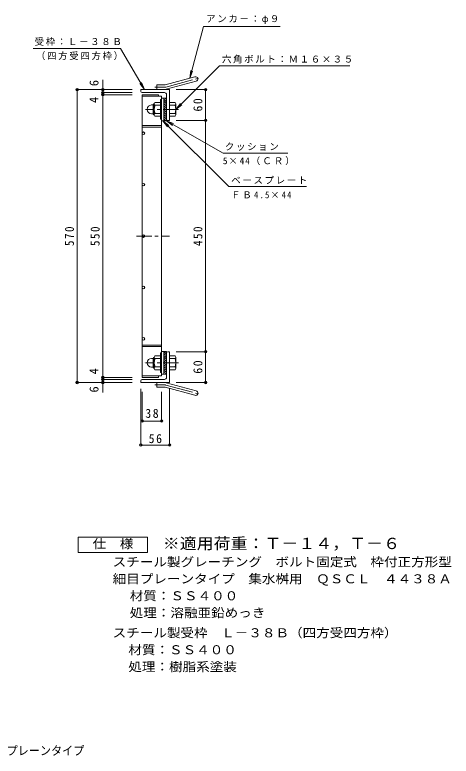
# Model space of a CAD drawing. Units: millimetres at full size, sheet at 1:6. Extents: x -949 to 958, y -826 to 748.
# Drawn here: x 109 to 958, y -797 to 646 of the extents above; entities that cross this region are included whole.
import ezdxf
from ezdxf.enums import TextEntityAlignment as Align

# ---------------------------------------------------------------- set-up
doc = ezdxf.new("R2010")
doc.units = ezdxf.units.MM
doc.header["$LTSCALE"] = 6
doc.header["$PDMODE"] = 32
doc.header["$PDSIZE"] = 4.8
doc.linetypes.add('CHAIN1', pattern=[8, 5, -1, 1, -1])
doc.linetypes.add('CHAIN2', pattern=[12, 9, -1, 1, -1])
for name, color, linetype, lineweight in [('E-1', 2, 'Continuous', 9), ('E-2', 3, 'Continuous', 9), ('E-4', 7, 'Continuous', 9), ('E-5', 7, 'Continuous', 9), ('F-5_F-5ﾚｲﾔ', 2, 'Continuous', 9)]:
    doc.layers.add(name, color=color, linetype=linetype, lineweight=lineweight)
doc.styles.add('ＭＳ ゴシック', font='')
doc.styles.get('ＭＳ ゴシック').set_extended_font_data('MS Gothic')

msp = doc.modelspace()

# ---------------------------------------------------------------- linework, layer by layer
at = {"layer": 'E-1'}
for p, q in [((400.999, 509.695), (459.19, 525.287)), ((384.855, 500.388), (384.855, 509.388)), ((398.67, 509.388), (384.855, 509.388)), ((403.329, 501.001), (461.519, 516.594)), ((353.855, 496.888), (353.855, 500.388)), ((409.855, 500.388), (353.855, 500.388)), ((399.855, 494.388), (356.355, 494.388)), ((409.855, 500.388), (409.855, 440.388)), ((392.055, 480.888), (392.055, 442.888)), ((394.355, 480.888), (392.055, 480.888)), ((398.855, 439.888), (398.855, 483.888)), ((403.855, 483.888), (398.855, 483.888)), ((403.855, 476.808), (398.855, 481.808)), ((403.855, 472.565), (398.855, 477.565)), ((403.855, 481.051), (401.018, 483.888)), ((374.545, 470.388), (378.055, 470.388)), ((378.055, 452.688), (378.055, 471.088)), ((379.855, 472.888), (380.055, 472.888)), ((380.055, 472.638), (380.055, 451.138)), ((392.055, 475.388), (381.093, 475.388)), ((392.055, 469.888), (381.093, 469.888)), ((403.855, 468.323), (398.855, 473.323)), ((403.855, 464.08), (398.855, 469.08)), ((403.855, 459.838), (398.855, 464.838)), ((409.855, 475.388), (420.816, 475.388)), ((409.855, 469.888), (420.816, 469.888)), ((422.055, 472.888), (421.855, 472.888)), ((421.855, 472.638), (421.855, 451.138)), ((374.555, 453.388), (378.055, 453.388)), ((379.855, 450.888), (380.055, 450.888)), ((392.055, 453.888), (381.093, 453.888)), ((392.055, 448.388), (381.093, 448.388)), ((403.855, 455.595), (398.855, 460.595)), ((403.855, 451.352), (398.855, 456.352)), ((403.855, 447.11), (398.855, 452.11)), ((403.855, 442.867), (398.855, 447.867)), ((409.855, 453.888), (420.816, 453.888)), ((409.855, 448.388), (420.816, 448.388)), ((422.055, 450.888), (421.855, 450.888)), ((394.355, 442.888), (392.055, 442.888)), ((402.591, 439.888), (398.855, 443.624)), ((406.355, 440.388), (409.855, 440.388)), ((392.055, -50.115), (392.055, -12.115)), ((394.355, -12.115), (392.055, -12.115)), ((398.855, -9.115), (398.855, -53.115)), ((402.591, -9.115), (398.855, -12.852)), ((403.855, -12.094), (398.855, -17.094)), ((406.355, -9.615), (409.855, -9.615)), ((409.855, -69.615), (409.855, -9.615)), ((374.555, -22.615), (378.055, -22.615)), ((378.055, -21.915), (378.055, -40.315)), ((379.855, -20.115), (380.055, -20.115)), ((380.055, -41.865), (380.055, -20.365)), ((392.055, -17.615), (381.093, -17.615)), ((392.055, -23.115), (381.093, -23.115)), ((403.855, -16.337), (398.855, -21.337)), ((403.855, -20.579), (398.855, -25.579)), ((403.855, -24.822), (398.855, -29.822)), ((409.855, -17.615), (420.816, -17.615)), ((409.855, -23.115), (420.816, -23.115)), ((422.055, -20.115), (421.855, -20.115)), ((421.855, -41.865), (421.855, -20.365)), ((360.055, -31.125), (360.055, -31.115)), ((374.545, -39.615), (378.055, -39.615)), ((379.855, -42.115), (380.055, -42.115)), ((392.055, -39.115), (381.093, -39.115)), ((403.855, -29.065), (398.855, -34.065)), ((403.855, -33.307), (398.855, -38.307)), ((403.855, -37.55), (398.855, -42.55)), ((403.855, -41.793), (398.855, -46.793)), ((409.855, -39.115), (420.816, -39.115)), ((422.055, -42.115), (421.855, -42.115)), ((392.055, -44.615), (381.093, -44.615)), ((394.355, -50.115), (392.055, -50.115)), ((403.855, -46.035), (398.855, -51.035)), ((403.855, -53.115), (398.855, -53.115)), ((403.855, -50.278), (401.018, -53.115)), ((409.855, -44.615), (420.816, -44.615)), ((353.855, -66.115), (353.855, -69.615)), ((409.855, -69.615), (353.855, -69.615)), ((399.855, -63.615), (356.355, -63.615)), ((384.855, -69.615), (384.855, -78.615)), ((403.329, -70.229), (461.519, -85.821)), ((398.67, -78.615), (384.855, -78.615)), ((400.999, -78.922), (459.19, -94.514))]:
    msp.add_line(p, q, dxfattribs=at)
at = {"layer": 'E-1', "linetype": 'CHAIN2'}
for p, q in [((402.164, 505.348), (467.33, 522.809)), ((398.67, 504.888), (381.05, 504.888)), ((398.67, -74.115), (381.05, -74.115)), ((402.164, -74.575), (467.33, -92.036))]:
    msp.add_line(p, q, dxfattribs=at)
at = {"layer": 'E-1', "linetype": 'CHAIN1'}
for p, q in [((427.458, 461.888), (362.753, 461.888)), ((427.458, -31.115), (362.753, -31.115))]:
    msp.add_line(p, q, dxfattribs=at)
at = {"layer": 'E-1'}
for points in [[(403.855, 490.388), (403.855, 439.888), (398.855, 439.888)], [(403.855, -59.615), (403.855, -9.115), (398.855, -9.115)]]:
    msp.add_lwpolyline(points, dxfattribs=at)
for centre, radius, start, end in [((460.355, 520.94), 4.5, 285.00014, 104.99991), ((398.67, 518.388), 9, 270, 285.00002), ((356.355, 496.888), 2.5, 180, 270), ((398.67, 518.388), 18, 270, 285), ((399.855, 490.388), 4, 0, 90), ((374.545, 461.898), 8.49, 90, 180), ((374.555, 461.888), 8.5, 180, 270), ((379.855, 471.088), 1.8, 90, 180), ((384.215, 472.638), 4.16, 138.61835, 221.37988), ((404.055, 461.888), 24, 160.52881, 199.47119), ((397.855, 461.888), 24, 340.52881, 19.47119), ((417.695, 472.638), 4.16, 318.62012, 41.38165), ((379.855, 452.688), 1.8, 180, 270), ((384.215, 451.138), 4.16, 138.62012, 221.38165), ((417.695, 451.138), 4.16, 318.61835, 41.37988), ((406.355, 442.888), 2.5, 180, 270), ((406.355, -12.115), 2.5, 90, 180), ((374.555, -31.115), 8.5, 90, 180), ((379.855, -21.915), 1.8, 90, 180), ((384.215, -20.365), 4.16, 138.61835, 221.37988), ((404.055, -31.115), 24, 160.52881, 199.47119), ((397.855, -31.115), 24, 340.52881, 19.47119), ((417.695, -20.365), 4.16, 318.62012, 41.38165), ((374.545, -31.125), 8.49, 180, 270), ((379.855, -40.315), 1.8, 180, 270), ((384.215, -41.865), 4.16, 138.62012, 221.38165), ((417.695, -41.865), 4.16, 318.61835, 41.37988), ((356.355, -66.115), 2.5, 90, 180), ((398.67, -87.615), 18, 75, 90), ((399.855, -59.615), 4, 270, 0), ((398.67, -87.615), 9, 74.99998, 90), ((460.355, -90.167), 4.5, 255.00009, 74.99986)]:
    msp.add_arc(centre, radius, start, end, dxfattribs=at)
at = {"layer": 'E-1', "linetype": 'CHAIN2'}
for centre, start, end in [((398.67, 518.388), 270, 284.99995), ((398.67, -87.615), 75.00005, 90)]:
    msp.add_arc(centre, 13.5, start, end, dxfattribs=at)
at = {"layer": 'E-2'}
for p, q in [((356.355, -59.615), (356.355, 490.388)), ((388.355, 490.388), (356.355, 490.388)), ((356.355, 487.388), (394.355, 487.388)), ((388.355, 490.388), (388.355, 487.388)), ((394.355, -56.615), (394.355, 487.388)), ((398.855, 483.888), (394.355, 483.888)), ((398.855, 439.887), (398.855, 483.888)), ((398.855, 439.887), (394.355, 439.887)), ((356.355, 430.388), (394.355, 430.388)), ((356.355, 427.388), (394.355, 427.388)), ((356.355, 3.386), (394.355, 3.386)), ((356.355, 0.386), (394.355, 0.386)), ((398.855, -9.114), (394.355, -9.114)), ((398.855, -9.114), (398.855, -53.115)), ((356.355, -56.615), (394.355, -56.615)), ((388.355, -59.615), (388.355, -56.615)), ((398.855, -53.115), (394.355, -53.115)), ((388.355, -59.615), (356.355, -59.615))]:
    msp.add_line(p, q, dxfattribs=at)
at = {"layer": 'E-2', "linetype": 'CHAIN1'}
msp.add_line((345.281, 215.386), (409.461, 215.386), dxfattribs=at)
at = {"layer": 'E-2'}
for centre in [(358.855, 415.388), (358.855, 315.388), (358.855, 215.388), (358.855, 115.388), (358.855, 15.388)]:
    msp.add_circle(centre, 2.5, dxfattribs=at)
at = {"layer": 'E-4'}
for p, q in [((279.855, 519.06), (279.855, 494.387)), ((228.055, 500.387), (336.855, 500.387)), ((229.855, 500.387), (229.855, -69.614)), ((278.055, 494.387), (336.855, 494.387)), ((279.855, 494.387), (279.855, 490.387)), ((481.655, 500.387), (422.855, 500.387)), ((479.855, 440.387), (479.855, 500.387)), ((278.055, 490.387), (336.855, 490.387)), ((279.855, 490.387), (279.855, -59.614)), ((481.655, 440.387), (422.855, 440.387)), ((479.855, -9.614), (479.855, 440.387)), ((481.655, -9.614), (422.855, -9.614)), ((479.855, -69.614), (479.855, -9.614)), ((228.055, -69.614), (336.855, -69.614)), ((278.055, -59.614), (336.855, -59.614)), ((278.055, -63.614), (336.855, -63.614)), ((279.855, -59.614), (279.855, -63.614)), ((279.855, -63.614), (279.855, -89.071)), ((481.655, -69.614), (422.855, -69.614)), ((353.855, -193.137), (353.855, -81.615)), ((409.855, -193.137), (409.855, -81.615)), ((356.355, -146.414), (356.355, -87.614)), ((394.355, -146.414), (394.355, -87.614)), ((356.355, -144.614), (394.355, -144.614)), ((353.855, -191.337), (409.855, -191.337))]:
    msp.add_line(p, q, dxfattribs=at)
for p in [(229.855, 500.387), (279.855, 500.387), (279.855, 494.387), (279.855, 490.387), (479.855, 500.387), (479.855, 440.387), (479.855, -9.614), (279.855, -59.614), (229.855, -69.614), (279.855, -63.614), (279.855, -69.614), (479.855, -69.614), (356.355, -144.614), (394.355, -144.614), (353.855, -191.337), (409.855, -191.337)]:
    msp.add_point(p, dxfattribs=at)
at = {"layer": 'E-5'}
for p, q in [((448.95, 522.543), (475.888, 623.08)), ((624.888, 623.08), (475.888, 623.08)), ((144.561, 580.571), (314.561, 580.571)), ((360.855, 500.387), (314.561, 580.571)), ((421.854, 461.618), (506.645, 546.409)), ((448.95, 522.543), (450.908, 537.415)), ((448.95, 522.543), (454.69, 536.401)), ((506.645, 546.409), (760.645, 546.409)), ((360.855, 500.387), (351.724, 512.287)), ((360.855, 500.387), (355.115, 514.245)), ((421.854, 461.618), (430.985, 473.518)), ((421.854, 461.618), (433.754, 470.749)), ((396.605, 439.886), (408.506, 430.755)), ((396.605, 439.886), (405.737, 427.986)), ((396.605, 439.886), (524.802, 311.69)), ((403.855, 439.888), (415.755, 430.756)), ((403.855, 439.888), (417.713, 434.148)), ((403.855, 439.888), (513.806, 376.407)), ((513.806, 376.407), (639.915, 376.407)), ((524.802, 311.69), (676.019, 311.69))]:
    msp.add_line(p, q, dxfattribs=at)
at = {"layer": 'F-5_F-5ﾚｲﾔ'}
msp.add_lwpolyline([(231.523, -400.302), (231.523, -370.302), (366.523, -370.302), (366.523, -400.302)], close=True, dxfattribs=at)

# ---------------------------------------------------------------- texts
at = {"layer": 'E-4', "color": 2, "style": 'ＭＳ ゴシック'}
for s, p in [('6', (276.682, 507.06)), ('4', (276.682, 474.101)), ('4', (276.682, -53.713)), ('6', (276.682, -89.071))]:
    msp.add_text(s, height=17.6, rotation=90, dxfattribs=at).set_placement(p, align=Align.BOTTOM_LEFT)
at = {"layer": 'E-4', "color": 2, "char_height": 17.6, "attachment_point": 7, "rotation": 90, "style": 'ＭＳ ゴシック'}
for s, insert in [('\\T1.27;\\W0.95;60', (473.855, 457.637)), ('\\T1.27;\\W0.9;570', (223.855, 195.886)), ('\\T1.27;\\W0.9;550', (273.855, 195.886)), ('\\T1.27;\\W0.9;450', (473.855, 195.886)), ('\\T1.27;\\W0.95;60', (473.855, -52.364))]:
    msp.add_mtext(s, dxfattribs=dict(at, insert=insert))
at = {"layer": 'E-4', "color": 2, "char_height": 17.6, "attachment_point": 7, "style": 'ＭＳ ゴシック'}
for s, insert in [('\\T1.27;\\W0.95;38', (362.605, -138.614)), ('\\T1.27;\\W0.95;56', (369.105, -187.737))]:
    msp.add_mtext(s, dxfattribs=dict(at, insert=insert))
at = {"layer": 'E-5', "char_height": 13.2, "attachment_point": 7, "style": 'ＭＳ ゴシック'}
for s, insert in [('\\T1.17;アンカ－：φ９', (480.888, 628.08)), ('\\T1.17;受枠：Ｌ－３８Ｂ', (147.061, 585.571)), ('\\T1.17;（四方受四方枠）', (149.561, 557.571)), ('\\T1.17;六角ボルト：Ｍ１６×３５', (511.645, 551.409)), ('\\T1.17;クッション', (517.355, 381.407)), ('\\T1.21;5×44（ＣＲ）', (513.556, 353.407)), ('\\T1.17;ベースプレート', (529.802, 316.69)), ('\\T1.26;\\W0.95;ＦＢ4.5×44', (529.802, 288.69))]:
    msp.add_mtext(s, dxfattribs=dict(at, insert=insert))
at = {"layer": 'F-5_F-5ﾚｲﾔ', "style": 'ＭＳ ゴシック'}
for s, width, p in [('仕\u3000様', 1.1, (260.023, -397.302)), ('スチール製グレーチング\u3000ボルト固定式\u3000枠付正方形型', 1.1, (299.023, -432.655)), ('細目プレーンタイプ\u3000集水桝用\u3000ＱＳＣＬ\u3000４４３８Ａ', 1.1, (299.023, -465.655)), ('材質：ＳＳ４００', 1.1, (332.15, -498.653)), ('処理：溶融亜鉛めっき', 1.1, (332.15, -531.654)), ('スチール製受枠\u3000Ｌ－３８Ｂ（四方受四方枠）', 1.1, (299.023, -570.654)), ('材質：ＳＳ４００', 1.1, (329.451, -603.654)), ('処理：樹脂系塗装', 1.1, (329.451, -636.654)), ('スチール製グレーチング\u3000ボルト固定式\u3000枠付正方形型\u3000細目プレーンタイプ', 0.9, (-512.368, -799.865))]:
    msp.add_text(s, height=17.6, dxfattribs=dict(at, width=width)).set_placement(p, align=Align.BOTTOM_LEFT)
at = {"layer": 'F-5_F-5ﾚｲﾔ', "color": 3, "style": 'ＭＳ ゴシック', "width": 1.1}
msp.add_text('※適用荷重：Ｔ－１４，Ｔ－６', height=21.99, dxfattribs=at).set_placement((396.523, -400.302), align=Align.BOTTOM_LEFT)

doc.saveas('drawing.dxf')
